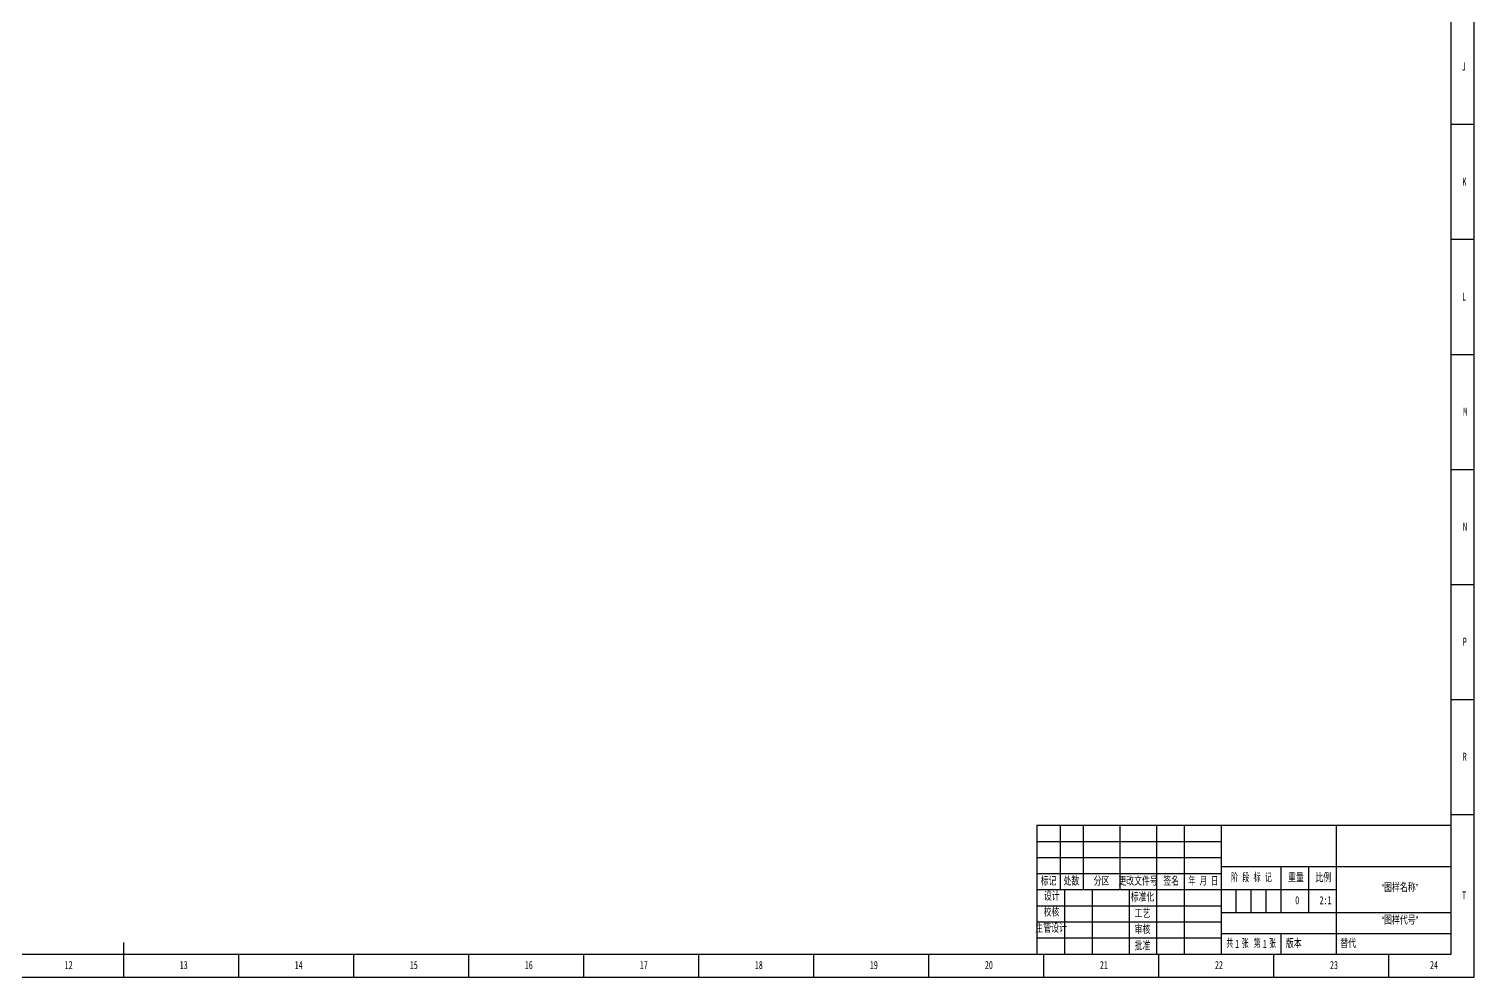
# Model space of a CAD drawing. Header units: millimetres. Extents: x 0 to 1189, y 0 to 841.
# Drawn here: x 561 to 1189, y 0 to 412 of the extents above; entities that cross this region are included whole.
import ezdxf

# ---------------------------------------------------------------- set-up
doc = ezdxf.new("R2010")
doc.units = ezdxf.units.MM
for name, color, linetype in [('10', 7, 'Continuous'), ('5', 7, 'Continuous'), ('9', 7, 'Continuous'), ('SLD-0', 7, 'Continuous')]:
    doc.layers.add(name, color=color, linetype=linetype)
doc.styles.add('SLDTEXTSTYLE0', font='TXT', dxfattribs={"width": 0.7, "bigfont": 'bigfont'})
doc.styles.add('SLDTEXTSTYLE1', font='TXT', dxfattribs={"width": 0.6, "bigfont": 'bigfont'})
doc.styles.add('SLDTEXTSTYLE2', font='TXT', dxfattribs={"width": 0.614286, "bigfont": 'bigfont'})
doc.styles.add('SLDTEXTSTYLE3', font='TXT', dxfattribs={"width": 0.62, "bigfont": 'bigfont'})
doc.styles.add('SLDTEXTSTYLE5', font='TXT', dxfattribs={"width": 0.7})

msp = doc.modelspace()

# ---------------------------------------------------------------- linework, layer by layer
at = {"layer": '5', "color": 7}
for p, q in [((1189, 0), (1189, 841)), ((999, 59), (1079, 59)), ((999, 52), (1079, 52)), ((1085.5, 38), (1085.5, 28)), ((1092, 38), (1092, 28)), ((1098.5, 38), (1098.5, 28)), ((0, 0), (1189, 0))]:
    msp.add_line(p, q, dxfattribs=at)
at = {"layer": '5', "color": 7, "lineweight": 25}
for p, q in [((1179, 10), (1179, 831.05)), ((999, 66), (1179, 66)), ((999, 66), (999, 10)), ((1009, 66), (1009, 38)), ((1019, 66), (1019, 38)), ((1035, 66), (1035, 38)), ((1051, 66), (1051, 10)), ((1063, 66), (1063, 10)), ((1079, 66), (1079, 10)), ((1129, 66), (1129, 38)), ((999, 45), (1079, 45)), ((1079, 48), (1179, 48)), ((1105, 48), (1105, 28)), ((1117, 48), (1117, 28)), ((999, 38), (1129, 38)), ((1011, 38), (1011, 10)), ((1023, 38), (1023, 10)), ((1039, 38), (1039, 10)), ((1129, 38), (1129, 10)), ((999, 31), (1079, 31)), ((1079, 28), (1179, 28)), ((999, 24), (1079, 24)), ((1079.006, 18.982), (1179, 18.982)), ((999, 17), (1079, 17)), ((0, 10), (1179, 10))]:
    msp.add_line(p, q, dxfattribs=at)
at = {"layer": '5'}
for p, q in [((1189, 370.5), (1179, 370.5)), ((1189, 320.5), (1179, 320.5)), ((1189, 270.5), (1179, 270.5)), ((1189, 220.5), (1179, 220.5)), ((1189, 170.5), (1179, 170.5)), ((1189, 120.5), (1179, 120.5)), ((1189, 70.5), (1179, 70.5)), ((652, 0), (652, 10)), ((702, 0), (702, 10)), ((752, 0), (752, 10)), ((802, 0), (802, 10)), ((852, 0), (852, 10)), ((902, 0), (902, 10)), ((952, 0), (952, 10)), ((1002, 0), (1002, 10)), ((1052, 0), (1052, 10)), ((1102, 0), (1102, 10)), ((1152, 0), (1152, 10))]:
    msp.add_line(p, q, dxfattribs=at)
at = {"layer": '5', "lineweight": 25}
for p, q in [((1105, 18.982), (1105, 10)), ((602, 0), (602, 15))]:
    msp.add_line(p, q, dxfattribs=at)

# ---------------------------------------------------------------- texts
at = {"layer": '10', "char_height": 3.5}
for s, insert, attachment_point, style in [('J', (1184.515, 397.497), 2, 'SLDTEXTSTYLE5'), ('K', (1184.82, 347.497), 2, 'SLDTEXTSTYLE5'), ('L', (1184.681, 297.497), 2, 'SLDTEXTSTYLE5'), ('M', (1185.097, 247.497), 2, 'SLDTEXTSTYLE5'), ('N', (1185.049, 197.497), 2, 'SLDTEXTSTYLE5'), ('P', (1184.944, 147.497), 2, 'SLDTEXTSTYLE5'), ('R', (1184.93, 97.497), 2, 'SLDTEXTSTYLE5'), ('“图样名称”', (1156.732, 40.511), 2, 'SLDTEXTSTYLE0'), ('0', (1112.12, 35.158), 2, 'SLDTEXTSTYLE5'), ('T', (1184.656, 37.247), 2, 'SLDTEXTSTYLE5'), ('校核', (1005.275, 29.857), 2, 'SLDTEXTSTYLE0'), ('“图样代号”', (1156.734, 26.366), 2, 'SLDTEXTSTYLE0'), ('主管设计', (1005.125, 22.83), 2, 'SLDTEXTSTYLE0'), ('1', (1085.11, 16.188), 1, 'SLDTEXTSTYLE5'), ('1', (1097.135, 16.188), 1, 'SLDTEXTSTYLE5'), ('12', (578.089, 6.997), 2, 'SLDTEXTSTYLE5'), ('13', (628.089, 6.997), 2, 'SLDTEXTSTYLE5'), ('14', (678.089, 6.997), 2, 'SLDTEXTSTYLE5'), ('15', (728.089, 6.997), 2, 'SLDTEXTSTYLE5'), ('16', (778.091, 6.997), 2, 'SLDTEXTSTYLE5'), ('17', (828.091, 6.997), 2, 'SLDTEXTSTYLE5'), ('18', (878.091, 6.997), 2, 'SLDTEXTSTYLE5'), ('19', (928.091, 6.997), 2, 'SLDTEXTSTYLE5'), ('20', (978.089, 6.997), 2, 'SLDTEXTSTYLE5'), ('21', (1028.089, 6.997), 2, 'SLDTEXTSTYLE5'), ('22', (1078.089, 6.997), 2, 'SLDTEXTSTYLE5'), ('23', (1128.089, 6.997), 2, 'SLDTEXTSTYLE5'), ('24', (1171.589, 6.997), 2, 'SLDTEXTSTYLE5')]:
    msp.add_mtext(s, dxfattribs=dict(at, insert=insert, attachment_point=attachment_point, style=style))
at = {"layer": '10', "color": 7, "insert": (1110.626, 16.188), "char_height": 3.5, "attachment_point": 2, "style": 'SLDTEXTSTYLE0'}
msp.add_mtext('版本', dxfattribs=at)
at = {"layer": '9', "color": 7, "char_height": 3.5, "attachment_point": 2}
for s, insert, style in [('阶 段 标 记', (1092.213, 44.81), 'SLDTEXTSTYLE2'), ('重量', (1111.575, 44.81), 'SLDTEXTSTYLE0'), ('比例', (1123.46, 44.81), 'SLDTEXTSTYLE0'), ('标记', (1004.026, 43.306), 'SLDTEXTSTYLE0'), ('处数', (1013.952, 43.306), 'SLDTEXTSTYLE0'), ('分区', (1027.089, 43.306), 'SLDTEXTSTYLE0'), ('更改文件号', (1042.936, 43.306), 'SLDTEXTSTYLE0'), ('签名', (1057.318, 43.306), 'SLDTEXTSTYLE0'), ('年 月 日', (1071.282, 43.306), 'SLDTEXTSTYLE3'), ('设计', (1005.426, 36.767), 'SLDTEXTSTYLE0'), ('标准化', (1044.857, 36.358), 'SLDTEXTSTYLE0'), ('工艺', (1044.857, 29.23), 'SLDTEXTSTYLE0'), ('审核', (1044.857, 22.249), 'SLDTEXTSTYLE0'), ('批准', (1044.857, 15.216), 'SLDTEXTSTYLE0'), ('共  张', (1086.164, 16.188), 'SLDTEXTSTYLE1'), ('第  张', (1098.055, 16.188), 'SLDTEXTSTYLE1')]:
    msp.add_mtext(s, dxfattribs=dict(at, insert=insert, style=style))
at = {"layer": 'SLD-0', "char_height": 3.5}
for s, insert, attachment_point, style in [('2:1', (1124.437, 35.158), 2, 'SLDTEXTSTYLE5'), ('替代', (1130.851, 16.188), 1, 'SLDTEXTSTYLE0')]:
    msp.add_mtext(s, dxfattribs=dict(at, insert=insert, attachment_point=attachment_point, style=style))

doc.saveas('drawing.dxf')
